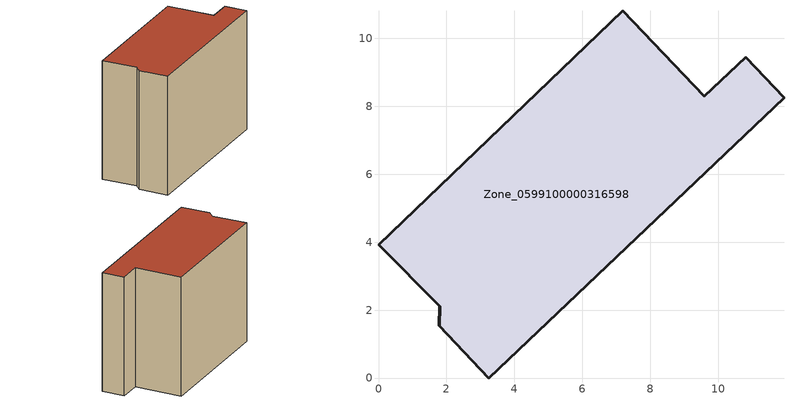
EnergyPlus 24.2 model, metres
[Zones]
Zone_0599100000316598
 floor ground (C_G): 1.79,1.54 1.8,2.11 0,3.92 7.2,10.81 9.59,8.3 10.81,9.45 11.94,8.26 3.25,0 z0
 wall outside (C_F): 1.8,2.11 1.79,1.54 3.25,0 11.94,8.26 10.81,9.45 9.59,8.3 7.2,10.81 0,3.92 1.8,2.11 z0:8.75
 roof outside (C_R): 10.81,9.45 9.59,8.3 7.2,10.81 0,3.92 1.8,2.11 1.79,1.54 3.25,0 11.94,8.26 z8.75
[BUILDING]
Pand.0599100000316598: North Axis=0; Terrain=City; Loads Convergence Tolerance Value=0.04; Temperature Convergence Tolerance Value=0.4; Solar Distribution=FullExterior; Maximum Number of Warmup Days=25; Minimum Number of Warmup Days=1
[Site:Location]
Rotterdam.The.Hague.AP_ZH_NLD Design_Conditions: Latitude=51.96; Longitude=4.45; Time Zone=1; Elevation=-4.5
[SITE:GROUNDTEMPERATURE:BUILDINGSURFACE]
18, 18, 18, 18, 18, 18, 18, 18, 18, 18, 18, 18
[MATERIAL] Thermal Absorptance=0.9; Solar Absorptance=0.7; Visible Absorptance=0.7
Name | Roughness | Thickness | Conductivity | Density | Specific Heat
G.TI.1992-2005 | MediumSmooth | 0.15 | 0.06 | 540 | 1210
F.TI.1992-2005 | Rough | 0.3 | 0.12 | 1920 | 840
R.TI.1992-2005 | MediumRough | 0.2 | 0.08 | 1500 | 1000
[CONSTRUCTION]
C_G: G.TI.1992-2005
C_F: F.TI.1992-2005
C_R: R.TI.1992-2005
[ZONE]
Zone_0599100000316598: Type=1; Multiplier=1; Ceiling Height=Autocalculate; Volume=Autocalculate; Floor Area=autocalculate; Part of Total Floor Area=Yes
[ZONEINFILTRATION:DESIGNFLOWRATE]
Infil_Zone_0599100000316598: Zone or ZoneList or Space or SpaceList=Zone_0599100000316598; Schedule=AlwaysOn; Design Flow Rate Calculation Method=Flow/Area; Flow Rate per Floor Area=0.0015; Constant Term Coefficient=1; Temperature Term Coefficient=0; Velocity Term Coefficient=0; Velocity Squared Term Coefficient=0
[HVACTEMPLATE:ZONE:IDEALLOADSAIRSYSTEM]
Zone_0599100000316598: Maximum Heating Supply Air Temperature=50; Minimum Cooling Supply Air Temperature=13; Maximum Heating Supply Air Humidity Ratio=0.0156; Minimum Cooling Supply Air Humidity Ratio=0.0077; Heating Limit=NoLimit; Cooling Limit=NoLimit; Dehumidification Control Type=ConstantSensibleHeatRatio; Cooling Sensible Heat Ratio=0.7; Dehumidification Setpoint=60; Humidification Control Type=None; Humidification Setpoint=30; Outdoor Air Method=None; Outdoor Air Flow Rate per Person=0.00944; Outdoor Air Flow Rate per Zone Floor Area=0; Outdoor Air Flow Rate per Zone=0; Demand Controlled Ventilation Type=None; Outdoor Air Economizer Type=NoEconomizer; Heat Recovery Type=None; Sensible Heat Recovery Effectiveness=0.7; Latent Heat Recovery Effectiveness=0.65
[ZONECONTROL:THERMOSTAT]
ThermostatControl_Zone_0599100000316598: Zone or ZoneList=Zone_0599100000316598; Control Type Schedule=DualSetpointControlType; Control 1=Thermostat_Zone_0599100000316598; Temperature Difference Between Cutout And Setpoint=0
[THERMOSTATSETPOINT:DUALSETPOINT]
Thermostat_Zone_0599100000316598: Heating Setpoint Temperature Schedule=HeatingSetpoint_Zone_0599100000316598; Cooling Setpoint Temperature Schedule=CoolingSetpoint_Zone_0599100000316598
[SCHEDULE:COMPACT]
HeatingSetpoint_Zone_0599100000316598: Through: 12/31, For: AllDays, Until: 24:00, 21
CoolingSetpoint_Zone_0599100000316598: Through: 12/31, For: AllDays, Until: 24:00, 24
DualSetpointControlType: Through: 12/31, For: AllDays, Until: 24:00, 4
AlwaysOn: Through: 12/31, For: AllDays, Until: 24:00, 1
